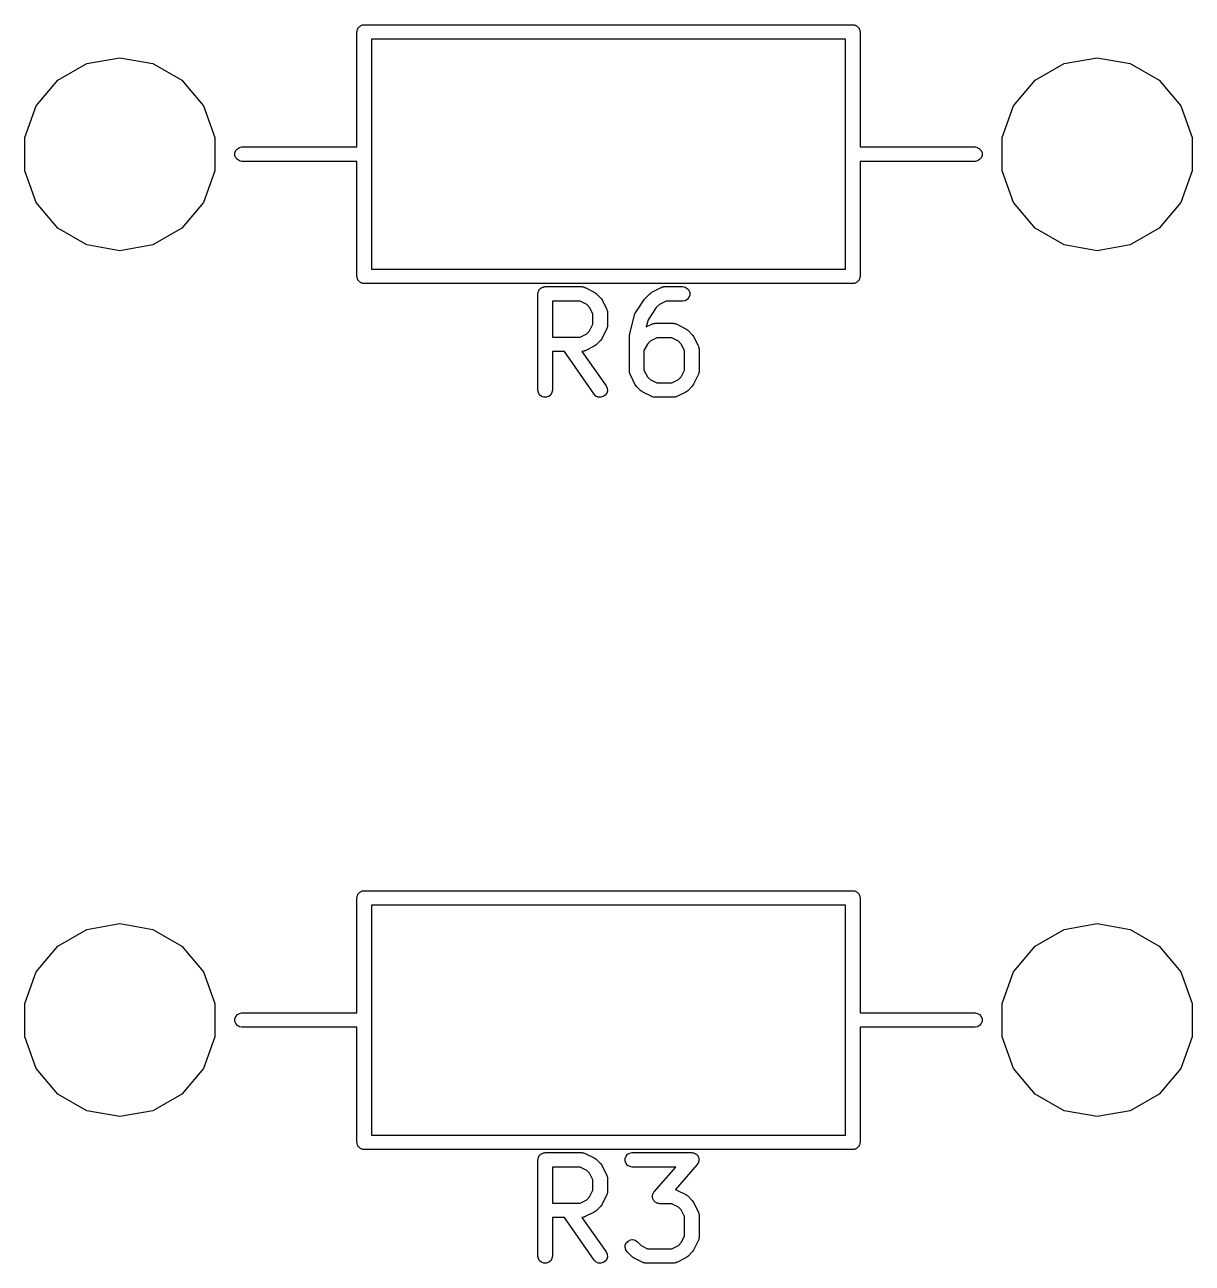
# Model space of a CAD drawing. Extents: x 149.8 to 198.9, y -148.5 to -50.
# Drawn here: x 175.85 to 187.99, y -114.53 to -101.66 of the extents above; entities that cross this region are included whole.
import ezdxf

# ---------------------------------------------------------------- set-up
doc = ezdxf.new("R2010")
doc.units = 0
doc.header["$MEASUREMENT"] = 0
doc.layers.add('BLACK', color=7, linetype='CONTINUOUS')

msp = doc.modelspace()

# ---------------------------------------------------------------- linework, layer by layer
at = {"layer": 'Black'}
for p, q in [((179.315, -101.692), (179.319, -101.687)), ((179.319, -101.687), (179.323, -101.682)), ((179.323, -101.682), (179.328, -101.678)), ((179.328, -101.678), (179.332, -101.673)), ((179.332, -101.673), (179.337, -101.669)), ((179.337, -101.669), (179.343, -101.665)), ((179.343, -101.665), (179.349, -101.663)), ((179.349, -101.663), (179.354, -101.66)), ((179.354, -101.66), (179.361, -101.658)), ((179.361, -101.658), (179.367, -101.656)), ((179.367, -101.656), (179.374, -101.656)), ((179.374, -101.656), (179.38, -101.655)), ((179.38, -101.655), (184.46, -101.655)), ((184.46, -101.655), (184.466, -101.656)), ((184.466, -101.656), (184.473, -101.656)), ((184.473, -101.656), (184.479, -101.658)), ((184.479, -101.658), (184.486, -101.66)), ((184.486, -101.66), (184.491, -101.663)), ((184.491, -101.663), (184.498, -101.665)), ((184.498, -101.665), (184.503, -101.669)), ((184.503, -101.669), (184.508, -101.673)), ((184.508, -101.673), (184.512, -101.678)), ((184.512, -101.678), (184.517, -101.682)), ((184.517, -101.682), (184.521, -101.687)), ((184.521, -101.687), (184.525, -101.692)), ((179.305, -101.73), (179.306, -101.724)), ((179.305, -102.925), (179.305, -101.73)), ((179.306, -101.717), (179.308, -101.711)), ((179.306, -101.724), (179.306, -101.717)), ((179.308, -101.711), (179.31, -101.704)), ((179.31, -101.704), (179.313, -101.699)), ((179.313, -101.699), (179.315, -101.692)), ((179.455, -101.805), (179.455, -104.195)), ((184.385, -101.805), (179.455, -101.805)), ((184.385, -104.195), (184.385, -101.805)), ((184.525, -101.692), (184.527, -101.699)), ((184.527, -101.699), (184.53, -101.704)), ((184.53, -101.704), (184.532, -101.711)), ((184.532, -101.711), (184.534, -101.717)), ((184.534, -101.717), (184.534, -101.724)), ((184.534, -101.724), (184.535, -101.73)), ((184.535, -101.73), (184.535, -102.925)), ((176.195, -102.231), (176.497, -102.057)), ((176.497, -102.057), (176.84, -101.997)), ((176.84, -101.997), (177.183, -102.057)), ((177.183, -102.057), (177.485, -102.231)), ((186.355, -102.231), (186.657, -102.057)), ((186.657, -102.057), (187, -101.997)), ((187, -101.997), (187.343, -102.057)), ((187.343, -102.057), (187.645, -102.231)), ((175.971, -102.498), (176.195, -102.231)), ((177.485, -102.231), (177.709, -102.498)), ((186.131, -102.498), (186.355, -102.231)), ((187.645, -102.231), (187.869, -102.498)), ((175.852, -102.826), (175.971, -102.498)), ((177.709, -102.498), (177.828, -102.826)), ((186.012, -102.826), (186.131, -102.498)), ((187.869, -102.498), (187.988, -102.826)), ((175.852, -103.174), (175.852, -102.826)), ((177.828, -102.826), (177.828, -103.174)), ((186.012, -103.174), (186.012, -102.826)), ((187.988, -102.826), (187.988, -103.174)), ((178.036, -102.987), (178.045, -102.962)), ((178.045, -102.962), (178.062, -102.943)), ((178.062, -102.943), (178.084, -102.93)), ((178.084, -102.93), (178.11, -102.925)), ((178.11, -102.925), (179.305, -102.925)), ((184.535, -102.925), (185.73, -102.925)), ((185.73, -102.925), (185.756, -102.93)), ((185.756, -102.93), (185.778, -102.943)), ((185.778, -102.943), (185.795, -102.962)), ((185.795, -102.962), (185.804, -102.987)), ((178.036, -103.013), (178.036, -102.987)), ((178.045, -103.037), (178.036, -103.013)), ((178.062, -103.057), (178.045, -103.037)), ((178.084, -103.07), (178.062, -103.057)), ((178.11, -103.075), (178.084, -103.07)), ((179.305, -103.075), (178.11, -103.075)), ((179.305, -104.27), (179.305, -103.075)), ((185.73, -103.075), (184.535, -103.075)), ((184.535, -103.075), (184.535, -104.27)), ((185.756, -103.07), (185.73, -103.075)), ((185.778, -103.057), (185.756, -103.07)), ((185.795, -103.037), (185.778, -103.057)), ((185.804, -103.013), (185.795, -103.037)), ((185.804, -102.987), (185.804, -103.013)), ((175.971, -103.502), (175.852, -103.174)), ((177.828, -103.174), (177.709, -103.502)), ((186.131, -103.502), (186.012, -103.174)), ((187.988, -103.174), (187.869, -103.502)), ((176.195, -103.769), (175.971, -103.502)), ((177.709, -103.502), (177.485, -103.769)), ((186.355, -103.769), (186.131, -103.502)), ((187.869, -103.502), (187.645, -103.769)), ((176.497, -103.943), (176.195, -103.769)), ((177.485, -103.769), (177.183, -103.943)), ((186.657, -103.943), (186.355, -103.769)), ((187.645, -103.769), (187.343, -103.943)), ((176.84, -104.003), (176.497, -103.943)), ((177.183, -103.943), (176.84, -104.003)), ((187, -104.003), (186.657, -103.943)), ((187.343, -103.943), (187, -104.003)), ((179.455, -104.195), (184.385, -104.195)), ((179.306, -104.276), (179.305, -104.27)), ((179.306, -104.283), (179.306, -104.276)), ((179.308, -104.289), (179.306, -104.283)), ((179.31, -104.296), (179.308, -104.289)), ((179.313, -104.301), (179.31, -104.296)), ((179.315, -104.307), (179.313, -104.301)), ((179.319, -104.313), (179.315, -104.307)), ((179.323, -104.318), (179.319, -104.313)), ((179.328, -104.322), (179.323, -104.318)), ((179.332, -104.327), (179.328, -104.322)), ((179.337, -104.331), (179.332, -104.327)), ((179.343, -104.335), (179.337, -104.331)), ((179.349, -104.337), (179.343, -104.335)), ((179.354, -104.34), (179.349, -104.337)), ((179.361, -104.342), (179.354, -104.34)), ((179.367, -104.344), (179.361, -104.342)), ((179.374, -104.344), (179.367, -104.344)), ((179.38, -104.345), (179.374, -104.344)), ((184.46, -104.345), (179.38, -104.345)), ((181.219, -104.392), (181.224, -104.387)), ((181.224, -104.387), (181.231, -104.385)), ((181.231, -104.385), (181.236, -104.382)), ((181.236, -104.382), (181.243, -104.381)), ((181.243, -104.381), (181.249, -104.379)), ((181.249, -104.379), (181.255, -104.379)), ((181.255, -104.379), (181.262, -104.377)), ((181.262, -104.377), (181.643, -104.377)), ((181.643, -104.377), (181.647, -104.378)), ((181.647, -104.378), (181.651, -104.378)), ((181.651, -104.378), (181.66, -104.38)), ((181.66, -104.38), (181.669, -104.382)), ((181.669, -104.382), (181.672, -104.384)), ((181.672, -104.384), (181.676, -104.385)), ((181.676, -104.385), (181.772, -104.433)), ((182.371, -104.433), (182.466, -104.385)), ((182.466, -104.385), (182.471, -104.384)), ((182.471, -104.384), (182.474, -104.382)), ((182.474, -104.382), (182.483, -104.38)), ((182.483, -104.38), (182.491, -104.378)), ((182.491, -104.378), (182.496, -104.378)), ((182.496, -104.378), (182.5, -104.377)), ((182.5, -104.377), (182.69, -104.377)), ((182.69, -104.377), (182.716, -104.382)), ((182.716, -104.382), (182.739, -104.395)), ((184.466, -104.344), (184.46, -104.345)), ((184.473, -104.344), (184.466, -104.344)), ((184.479, -104.342), (184.473, -104.344)), ((184.486, -104.34), (184.479, -104.342)), ((184.491, -104.337), (184.486, -104.34)), ((184.498, -104.335), (184.491, -104.337)), ((184.503, -104.331), (184.498, -104.335)), ((184.508, -104.327), (184.503, -104.331)), ((184.512, -104.322), (184.508, -104.327)), ((184.517, -104.318), (184.512, -104.322)), ((184.521, -104.313), (184.517, -104.318)), ((184.525, -104.307), (184.521, -104.313)), ((184.527, -104.301), (184.525, -104.307)), ((184.53, -104.296), (184.527, -104.301)), ((184.532, -104.289), (184.53, -104.296)), ((184.534, -104.283), (184.532, -104.289)), ((184.535, -104.27), (184.534, -104.276)), ((184.534, -104.276), (184.534, -104.283)), ((181.187, -104.452), (181.188, -104.446)), ((181.187, -105.452), (181.187, -104.452)), ((181.188, -104.439), (181.19, -104.433)), ((181.188, -104.446), (181.188, -104.439)), ((181.19, -104.433), (181.191, -104.427)), ((181.191, -104.427), (181.195, -104.421)), ((181.195, -104.421), (181.197, -104.415)), ((181.197, -104.415), (181.201, -104.41)), ((181.201, -104.41), (181.204, -104.404)), ((181.204, -104.404), (181.209, -104.4)), ((181.209, -104.4), (181.214, -104.395)), ((181.214, -104.395), (181.219, -104.392)), ((181.772, -104.433), (181.781, -104.44)), ((181.781, -104.44), (181.791, -104.447)), ((181.791, -104.447), (181.839, -104.495)), ((181.839, -104.495), (181.846, -104.504)), ((181.846, -104.504), (181.853, -104.514)), ((181.853, -104.514), (181.9, -104.609)), ((182.2, -104.649), (182.295, -104.506)), ((182.295, -104.506), (182.3, -104.501)), ((182.3, -104.501), (182.304, -104.495)), ((182.304, -104.495), (182.352, -104.447)), ((182.352, -104.447), (182.362, -104.44)), ((182.362, -104.44), (182.371, -104.433)), ((182.739, -104.51), (182.716, -104.523)), ((182.739, -104.395), (182.755, -104.415)), ((182.755, -104.49), (182.739, -104.51)), ((182.755, -104.415), (182.764, -104.439)), ((182.764, -104.465), (182.755, -104.49)), ((182.764, -104.439), (182.764, -104.465)), ((181.337, -104.527), (181.337, -104.901)), ((181.625, -104.527), (181.337, -104.527)), ((181.694, -104.562), (181.625, -104.527)), ((181.724, -104.592), (181.694, -104.562)), ((181.758, -104.661), (181.724, -104.592)), ((181.9, -104.609), (181.902, -104.613)), ((181.902, -104.613), (181.904, -104.617)), ((181.904, -104.617), (181.905, -104.626)), ((181.905, -104.626), (181.908, -104.634)), ((181.908, -104.634), (181.908, -104.639)), ((181.908, -104.639), (181.908, -104.643)), ((181.908, -104.643), (181.908, -104.786)), ((182.194, -104.661), (182.2, -104.649)), ((182.415, -104.595), (182.332, -104.721)), ((182.449, -104.562), (182.415, -104.595)), ((182.518, -104.527), (182.449, -104.562)), ((182.69, -104.527), (182.518, -104.527)), ((182.716, -104.523), (182.69, -104.527)), ((181.724, -104.837), (181.758, -104.768)), ((181.758, -104.768), (181.758, -104.661)), ((182.142, -104.863), (182.189, -104.672)), ((182.189, -104.672), (182.194, -104.661)), ((182.332, -104.721), (182.313, -104.795)), ((182.313, -104.795), (182.371, -104.766)), ((182.371, -104.766), (182.375, -104.765)), ((182.375, -104.765), (182.379, -104.763)), ((182.379, -104.763), (182.388, -104.761)), ((182.388, -104.761), (182.396, -104.759)), ((182.396, -104.759), (182.401, -104.759)), ((182.401, -104.759), (182.405, -104.758)), ((182.405, -104.758), (182.595, -104.758)), ((182.595, -104.758), (182.599, -104.759)), ((182.599, -104.759), (182.604, -104.759)), ((182.604, -104.759), (182.612, -104.761)), ((182.612, -104.761), (182.621, -104.763)), ((182.621, -104.763), (182.625, -104.765)), ((182.625, -104.765), (182.629, -104.766)), ((182.629, -104.766), (182.724, -104.814)), ((181.337, -104.901), (181.625, -104.901)), ((181.625, -104.901), (181.694, -104.867)), ((181.694, -104.867), (181.724, -104.837)), ((181.9, -104.819), (181.853, -104.914)), ((181.902, -104.815), (181.9, -104.819)), ((181.904, -104.811), (181.902, -104.815)), ((181.905, -104.803), (181.904, -104.811)), ((181.908, -104.794), (181.905, -104.803)), ((181.908, -104.786), (181.908, -104.79)), ((181.908, -104.79), (181.908, -104.794)), ((182.139, -104.881), (182.141, -104.872)), ((182.139, -105.262), (182.139, -104.881)), ((182.141, -104.872), (182.142, -104.863)), ((182.724, -104.814), (182.734, -104.821)), ((182.734, -104.821), (182.744, -104.828)), ((182.744, -104.828), (182.791, -104.876)), ((182.791, -104.876), (182.798, -104.885)), ((182.798, -104.885), (182.805, -104.895)), ((182.805, -104.895), (182.853, -104.99)), ((181.772, -104.996), (181.676, -105.043)), ((181.781, -104.988), (181.772, -104.996)), ((181.791, -104.982), (181.781, -104.988)), ((181.839, -104.934), (181.791, -104.982)), ((181.846, -104.924), (181.839, -104.934)), ((181.853, -104.914), (181.846, -104.924)), ((182.324, -104.973), (182.289, -105.042)), ((182.354, -104.943), (182.324, -104.973)), ((182.422, -104.908), (182.354, -104.943)), ((182.578, -104.908), (182.422, -104.908)), ((182.646, -104.943), (182.578, -104.908)), ((182.676, -104.973), (182.646, -104.943)), ((182.711, -105.042), (182.676, -104.973)), ((182.853, -104.99), (182.854, -104.994)), ((182.854, -104.994), (182.856, -104.998)), ((182.856, -104.998), (182.858, -105.007)), ((182.858, -105.007), (182.86, -105.015)), ((182.86, -105.015), (182.86, -105.02)), ((182.86, -105.02), (182.861, -105.024)), ((182.861, -105.024), (182.861, -105.262)), ((181.461, -105.051), (181.337, -105.051)), ((181.337, -105.051), (181.337, -105.452)), ((181.772, -105.495), (181.461, -105.051)), ((181.647, -105.05), (181.644, -105.051)), ((181.644, -105.051), (181.895, -105.409)), ((181.651, -105.051), (181.647, -105.05)), ((181.66, -105.048), (181.651, -105.051)), ((181.669, -105.047), (181.66, -105.048)), ((181.672, -105.045), (181.669, -105.047)), ((181.676, -105.043), (181.672, -105.045)), ((182.289, -105.042), (182.289, -105.244)), ((182.711, -105.244), (182.711, -105.042)), ((182.14, -105.266), (182.139, -105.262)), ((182.14, -105.27), (182.14, -105.266)), ((182.142, -105.279), (182.14, -105.27)), ((182.144, -105.288), (182.142, -105.279)), ((182.146, -105.291), (182.144, -105.288)), ((182.147, -105.295), (182.146, -105.291)), ((182.289, -105.244), (182.324, -105.313)), ((182.676, -105.313), (182.711, -105.244)), ((182.854, -105.291), (182.853, -105.295)), ((182.856, -105.288), (182.854, -105.291)), ((182.858, -105.279), (182.856, -105.288)), ((182.86, -105.27), (182.858, -105.279)), ((182.861, -105.262), (182.86, -105.266)), ((182.86, -105.266), (182.86, -105.27)), ((181.895, -105.409), (181.906, -105.433)), ((182.195, -105.391), (182.147, -105.295)), ((182.202, -105.4), (182.195, -105.391)), ((182.209, -105.41), (182.202, -105.4)), ((182.256, -105.458), (182.209, -105.41)), ((182.324, -105.313), (182.354, -105.343)), ((182.354, -105.343), (182.422, -105.377)), ((182.422, -105.377), (182.578, -105.377)), ((182.578, -105.377), (182.646, -105.343)), ((182.646, -105.343), (182.676, -105.313)), ((182.791, -105.41), (182.744, -105.458)), ((182.798, -105.4), (182.791, -105.41)), ((182.805, -105.391), (182.798, -105.4)), ((182.853, -105.295), (182.805, -105.391)), ((181.191, -105.478), (181.187, -105.452)), ((181.204, -105.501), (181.191, -105.478)), ((181.224, -105.517), (181.204, -105.501)), ((181.249, -105.526), (181.224, -105.517)), ((181.275, -105.526), (181.249, -105.526)), ((181.299, -105.517), (181.275, -105.526)), ((181.319, -105.501), (181.299, -105.517)), ((181.332, -105.478), (181.319, -105.501)), ((181.337, -105.452), (181.332, -105.478)), ((181.79, -105.514), (181.772, -105.495)), ((181.814, -105.525), (181.79, -105.514)), ((181.84, -105.527), (181.814, -105.525)), ((181.865, -105.52), (181.84, -105.527)), ((181.886, -105.505), (181.865, -105.52)), ((181.901, -105.484), (181.886, -105.505)), ((181.908, -105.459), (181.901, -105.484)), ((181.906, -105.433), (181.908, -105.459)), ((182.266, -105.465), (182.256, -105.458)), ((182.276, -105.472), (182.266, -105.465)), ((182.371, -105.519), (182.276, -105.472)), ((182.375, -105.521), (182.371, -105.519)), ((182.379, -105.523), (182.375, -105.521)), ((182.388, -105.524), (182.379, -105.523)), ((182.396, -105.527), (182.388, -105.524)), ((182.401, -105.527), (182.396, -105.527)), ((182.405, -105.527), (182.401, -105.527)), ((182.595, -105.527), (182.405, -105.527)), ((182.599, -105.527), (182.595, -105.527)), ((182.604, -105.527), (182.599, -105.527)), ((182.612, -105.524), (182.604, -105.527)), ((182.621, -105.523), (182.612, -105.524)), ((182.625, -105.521), (182.621, -105.523)), ((182.629, -105.519), (182.625, -105.521)), ((182.724, -105.472), (182.629, -105.519)), ((182.734, -105.465), (182.724, -105.472)), ((182.744, -105.458), (182.734, -105.465)), ((179.31, -110.704), (179.313, -110.699)), ((179.313, -110.699), (179.315, -110.692)), ((179.315, -110.692), (179.319, -110.687)), ((179.319, -110.687), (179.323, -110.682)), ((179.323, -110.682), (179.328, -110.678)), ((179.328, -110.678), (179.332, -110.673)), ((179.332, -110.673), (179.337, -110.669)), ((179.337, -110.669), (179.343, -110.665)), ((179.343, -110.665), (179.349, -110.663)), ((179.349, -110.663), (179.354, -110.66)), ((179.354, -110.66), (179.361, -110.658)), ((179.361, -110.658), (179.367, -110.656)), ((179.367, -110.656), (179.374, -110.656)), ((179.374, -110.656), (179.38, -110.655)), ((179.38, -110.655), (184.46, -110.655)), ((184.46, -110.655), (184.466, -110.656)), ((184.466, -110.656), (184.473, -110.656)), ((184.473, -110.656), (184.479, -110.658)), ((184.479, -110.658), (184.486, -110.66)), ((184.486, -110.66), (184.491, -110.663)), ((184.491, -110.663), (184.498, -110.665)), ((184.498, -110.665), (184.503, -110.669)), ((184.503, -110.669), (184.508, -110.673)), ((184.508, -110.673), (184.512, -110.678)), ((184.512, -110.678), (184.517, -110.682)), ((184.517, -110.682), (184.521, -110.687)), ((184.521, -110.687), (184.525, -110.692)), ((184.525, -110.692), (184.527, -110.699)), ((184.527, -110.699), (184.53, -110.704)), ((179.305, -110.73), (179.306, -110.724)), ((179.305, -111.925), (179.305, -110.73)), ((179.306, -110.717), (179.308, -110.711)), ((179.306, -110.724), (179.306, -110.717)), ((179.308, -110.711), (179.31, -110.704)), ((179.455, -110.805), (179.455, -113.195)), ((184.385, -110.805), (179.455, -110.805)), ((184.385, -113.195), (184.385, -110.805)), ((184.53, -110.704), (184.532, -110.711)), ((184.532, -110.711), (184.534, -110.717)), ((184.534, -110.717), (184.534, -110.724)), ((184.534, -110.724), (184.535, -110.73)), ((184.535, -110.73), (184.535, -111.925)), ((176.195, -111.231), (176.497, -111.057)), ((176.497, -111.057), (176.84, -110.997)), ((176.84, -110.997), (177.183, -111.057)), ((177.183, -111.057), (177.485, -111.231)), ((186.355, -111.231), (186.657, -111.057)), ((186.657, -111.057), (187, -110.997)), ((187, -110.997), (187.343, -111.057)), ((187.343, -111.057), (187.645, -111.231)), ((175.971, -111.498), (176.195, -111.231)), ((177.485, -111.231), (177.709, -111.498)), ((186.131, -111.498), (186.355, -111.231)), ((187.645, -111.231), (187.869, -111.498)), ((175.852, -111.826), (175.971, -111.498)), ((177.709, -111.498), (177.828, -111.826)), ((186.012, -111.826), (186.131, -111.498)), ((187.869, -111.498), (187.988, -111.826)), ((175.852, -112.174), (175.852, -111.826)), ((177.828, -111.826), (177.828, -112.174)), ((186.012, -112.174), (186.012, -111.826)), ((187.988, -111.826), (187.988, -112.174)), ((178.036, -111.987), (178.045, -111.962)), ((178.045, -111.962), (178.062, -111.943)), ((178.062, -111.943), (178.084, -111.93)), ((178.084, -111.93), (178.11, -111.925)), ((178.11, -111.925), (179.305, -111.925)), ((184.535, -111.925), (185.73, -111.925)), ((185.73, -111.925), (185.756, -111.93)), ((185.756, -111.93), (185.778, -111.943)), ((185.778, -111.943), (185.795, -111.962)), ((185.795, -111.962), (185.804, -111.987)), ((178.036, -112.013), (178.036, -111.987)), ((178.045, -112.037), (178.036, -112.013)), ((178.062, -112.057), (178.045, -112.037)), ((178.084, -112.07), (178.062, -112.057)), ((178.11, -112.075), (178.084, -112.07)), ((179.305, -112.075), (178.11, -112.075)), ((179.305, -113.27), (179.305, -112.075)), ((185.73, -112.075), (184.535, -112.075)), ((184.535, -112.075), (184.535, -113.27)), ((185.756, -112.07), (185.73, -112.075)), ((185.778, -112.057), (185.756, -112.07)), ((185.795, -112.037), (185.778, -112.057)), ((185.804, -112.013), (185.795, -112.037)), ((185.804, -111.987), (185.804, -112.013)), ((175.971, -112.502), (175.852, -112.174)), ((177.828, -112.174), (177.709, -112.502)), ((186.131, -112.502), (186.012, -112.174)), ((187.988, -112.174), (187.869, -112.502)), ((176.195, -112.769), (175.971, -112.502)), ((177.709, -112.502), (177.485, -112.769)), ((186.355, -112.769), (186.131, -112.502)), ((187.869, -112.502), (187.645, -112.769)), ((176.497, -112.943), (176.195, -112.769)), ((177.485, -112.769), (177.183, -112.943)), ((186.657, -112.943), (186.355, -112.769)), ((187.645, -112.769), (187.343, -112.943)), ((176.84, -113.003), (176.497, -112.943)), ((177.183, -112.943), (176.84, -113.003)), ((187, -113.003), (186.657, -112.943)), ((187.343, -112.943), (187, -113.003)), ((179.306, -113.276), (179.305, -113.27)), ((179.455, -113.195), (184.385, -113.195)), ((184.535, -113.27), (184.534, -113.276)), ((179.306, -113.283), (179.306, -113.276)), ((179.308, -113.289), (179.306, -113.283)), ((179.31, -113.296), (179.308, -113.289)), ((179.313, -113.301), (179.31, -113.296)), ((179.315, -113.307), (179.313, -113.301)), ((179.319, -113.313), (179.315, -113.307)), ((179.323, -113.318), (179.319, -113.313)), ((179.328, -113.322), (179.323, -113.318)), ((179.332, -113.327), (179.328, -113.322)), ((179.337, -113.331), (179.332, -113.327)), ((179.343, -113.335), (179.337, -113.331)), ((179.349, -113.337), (179.343, -113.335)), ((179.354, -113.34), (179.349, -113.337)), ((179.361, -113.342), (179.354, -113.34)), ((179.367, -113.344), (179.361, -113.342)), ((179.374, -113.344), (179.367, -113.344)), ((179.38, -113.345), (179.374, -113.344)), ((184.46, -113.345), (179.38, -113.345)), ((181.204, -113.404), (181.209, -113.4)), ((181.209, -113.4), (181.214, -113.395)), ((181.214, -113.395), (181.219, -113.392)), ((181.219, -113.392), (181.224, -113.387)), ((181.224, -113.387), (181.231, -113.385)), ((181.231, -113.385), (181.236, -113.382)), ((181.236, -113.382), (181.243, -113.381)), ((181.243, -113.381), (181.249, -113.379)), ((181.249, -113.379), (181.255, -113.379)), ((181.255, -113.379), (181.262, -113.377)), ((181.262, -113.377), (181.643, -113.377)), ((181.643, -113.377), (181.647, -113.378)), ((181.647, -113.378), (181.651, -113.378)), ((181.651, -113.378), (181.66, -113.38)), ((181.66, -113.38), (181.669, -113.382)), ((181.669, -113.382), (181.672, -113.384)), ((181.672, -113.384), (181.676, -113.385)), ((181.676, -113.385), (181.772, -113.433)), ((182.102, -113.415), (182.118, -113.395)), ((182.118, -113.395), (182.141, -113.382)), ((182.141, -113.382), (182.167, -113.377)), ((182.167, -113.377), (182.786, -113.377)), ((182.786, -113.377), (182.793, -113.379)), ((182.793, -113.379), (182.8, -113.379)), ((182.8, -113.379), (182.806, -113.381)), ((182.806, -113.381), (182.811, -113.382)), ((182.811, -113.382), (182.818, -113.386)), ((182.818, -113.386), (182.825, -113.388)), ((182.825, -113.388), (182.829, -113.392)), ((182.829, -113.392), (182.834, -113.395)), ((182.834, -113.395), (182.839, -113.401)), ((182.839, -113.401), (182.844, -113.405)), ((184.466, -113.344), (184.46, -113.345)), ((184.473, -113.344), (184.466, -113.344)), ((184.479, -113.342), (184.473, -113.344)), ((184.486, -113.34), (184.479, -113.342)), ((184.491, -113.337), (184.486, -113.34)), ((184.498, -113.335), (184.491, -113.337)), ((184.503, -113.331), (184.498, -113.335)), ((184.508, -113.327), (184.503, -113.331)), ((184.512, -113.322), (184.508, -113.327)), ((184.517, -113.318), (184.512, -113.322)), ((184.521, -113.313), (184.517, -113.318)), ((184.525, -113.307), (184.521, -113.313)), ((184.527, -113.301), (184.525, -113.307)), ((184.53, -113.296), (184.527, -113.301)), ((184.532, -113.289), (184.53, -113.296)), ((184.534, -113.283), (184.532, -113.289)), ((184.534, -113.276), (184.534, -113.283)), ((181.187, -113.452), (181.188, -113.446)), ((181.187, -114.452), (181.187, -113.452)), ((181.188, -113.439), (181.19, -113.433)), ((181.188, -113.446), (181.188, -113.439)), ((181.19, -113.433), (181.191, -113.427)), ((181.191, -113.427), (181.195, -113.421)), ((181.195, -113.421), (181.197, -113.415)), ((181.197, -113.415), (181.201, -113.41)), ((181.201, -113.41), (181.204, -113.404)), ((181.337, -113.527), (181.337, -113.901)), ((181.625, -113.527), (181.337, -113.527)), ((181.694, -113.562), (181.625, -113.527)), ((181.772, -113.433), (181.781, -113.44)), ((181.781, -113.44), (181.791, -113.447)), ((181.791, -113.447), (181.839, -113.495)), ((181.839, -113.495), (181.846, -113.504)), ((181.846, -113.504), (181.853, -113.514)), ((181.853, -113.514), (181.9, -113.609)), ((182.093, -113.439), (182.102, -113.415)), ((182.093, -113.465), (182.093, -113.439)), ((182.102, -113.49), (182.093, -113.465)), ((182.118, -113.51), (182.102, -113.49)), ((182.141, -113.523), (182.118, -113.51)), ((182.167, -113.527), (182.141, -113.523)), ((182.62, -113.527), (182.167, -113.527)), ((182.396, -113.784), (182.62, -113.527)), ((182.842, -113.502), (182.615, -113.762)), ((182.846, -113.495), (182.842, -113.502)), ((182.844, -113.405), (182.847, -113.41)), ((182.851, -113.49), (182.846, -113.495)), ((182.847, -113.41), (182.851, -113.415)), ((182.851, -113.415), (182.853, -113.422)), ((182.853, -113.484), (182.851, -113.49)), ((182.853, -113.422), (182.857, -113.428)), ((182.856, -113.479), (182.853, -113.484)), ((182.857, -113.472), (182.856, -113.479)), ((182.857, -113.428), (182.858, -113.434)), ((182.86, -113.465), (182.857, -113.472)), ((182.858, -113.434), (182.86, -113.439)), ((182.86, -113.439), (182.86, -113.447)), ((182.86, -113.447), (182.861, -113.454)), ((182.861, -113.454), (182.86, -113.46)), ((182.86, -113.46), (182.86, -113.465)), ((181.724, -113.592), (181.694, -113.562)), ((181.758, -113.661), (181.724, -113.592)), ((181.9, -113.609), (181.902, -113.613)), ((181.902, -113.613), (181.904, -113.617)), ((181.904, -113.617), (181.905, -113.626)), ((181.905, -113.626), (181.908, -113.634)), ((181.908, -113.634), (181.908, -113.639)), ((181.908, -113.639), (181.908, -113.643)), ((181.908, -113.643), (181.908, -113.786)), ((181.724, -113.837), (181.758, -113.768)), ((181.758, -113.768), (181.758, -113.661)), ((181.908, -113.786), (181.908, -113.79)), ((182.392, -113.79), (182.396, -113.784)), ((182.615, -113.762), (182.621, -113.763)), ((182.621, -113.763), (182.625, -113.765)), ((182.625, -113.765), (182.629, -113.766)), ((182.629, -113.766), (182.724, -113.814)), ((181.337, -113.901), (181.625, -113.901)), ((181.625, -113.901), (181.694, -113.867)), ((181.694, -113.867), (181.724, -113.837)), ((181.853, -113.914), (181.846, -113.924)), ((181.9, -113.819), (181.853, -113.914)), ((181.902, -113.815), (181.9, -113.819)), ((181.904, -113.811), (181.902, -113.815)), ((181.905, -113.803), (181.904, -113.811)), ((181.908, -113.794), (181.905, -113.803)), ((181.908, -113.79), (181.908, -113.794)), ((182.377, -113.832), (182.379, -113.826)), ((182.379, -113.839), (182.377, -113.832)), ((182.379, -113.82), (182.381, -113.813)), ((182.379, -113.826), (182.379, -113.82)), ((182.379, -113.846), (182.379, -113.839)), ((182.38, -113.852), (182.379, -113.846)), ((182.381, -113.858), (182.38, -113.852)), ((182.381, -113.813), (182.382, -113.806)), ((182.385, -113.864), (182.381, -113.858)), ((182.382, -113.806), (182.385, -113.801)), ((182.385, -113.801), (182.387, -113.796)), ((182.387, -113.871), (182.385, -113.864)), ((182.387, -113.796), (182.392, -113.79)), ((182.391, -113.875), (182.387, -113.871)), ((182.394, -113.88), (182.391, -113.875)), ((182.399, -113.885), (182.394, -113.88)), ((182.404, -113.891), (182.399, -113.885)), ((182.409, -113.894), (182.404, -113.891)), ((182.414, -113.897), (182.409, -113.894)), ((182.42, -113.9), (182.414, -113.897)), ((182.427, -113.904), (182.42, -113.9)), ((182.432, -113.905), (182.427, -113.904)), ((182.438, -113.907), (182.432, -113.905)), ((182.445, -113.907), (182.438, -113.907)), ((182.452, -113.908), (182.445, -113.907)), ((182.578, -113.908), (182.452, -113.908)), ((182.646, -113.943), (182.578, -113.908)), ((182.724, -113.814), (182.734, -113.821)), ((182.734, -113.821), (182.744, -113.828)), ((182.744, -113.828), (182.791, -113.876)), ((182.791, -113.876), (182.798, -113.885)), ((182.798, -113.885), (182.805, -113.895)), ((182.805, -113.895), (182.853, -113.99)), ((181.672, -114.045), (181.669, -114.047)), ((181.676, -114.043), (181.672, -114.045)), ((181.772, -113.996), (181.676, -114.043)), ((181.781, -113.988), (181.772, -113.996)), ((181.791, -113.982), (181.781, -113.988)), ((181.839, -113.934), (181.791, -113.982)), ((181.846, -113.924), (181.839, -113.934)), ((182.676, -113.973), (182.646, -113.943)), ((182.711, -114.042), (182.676, -113.973)), ((182.711, -114.244), (182.711, -114.042)), ((182.853, -113.99), (182.854, -113.994)), ((182.854, -113.994), (182.856, -113.998)), ((182.856, -113.998), (182.858, -114.007)), ((182.858, -114.007), (182.86, -114.015)), ((182.86, -114.015), (182.86, -114.02)), ((182.86, -114.02), (182.861, -114.024)), ((182.861, -114.024), (182.861, -114.262)), ((181.461, -114.051), (181.337, -114.051)), ((181.337, -114.051), (181.337, -114.452)), ((181.772, -114.495), (181.461, -114.051)), ((181.647, -114.05), (181.644, -114.051)), ((181.644, -114.051), (181.895, -114.409)), ((181.651, -114.051), (181.647, -114.05)), ((181.66, -114.048), (181.651, -114.051)), ((181.669, -114.047), (181.66, -114.048)), ((182.105, -114.314), (182.124, -114.296)), ((182.124, -114.296), (182.147, -114.285)), ((182.147, -114.285), (182.173, -114.282)), ((182.173, -114.282), (182.198, -114.289)), ((182.198, -114.289), (182.22, -114.304)), ((182.676, -114.313), (182.711, -114.244)), ((182.853, -114.295), (182.805, -114.391)), ((182.854, -114.291), (182.853, -114.295)), ((182.856, -114.288), (182.854, -114.291)), ((182.858, -114.279), (182.856, -114.288)), ((182.86, -114.27), (182.858, -114.279)), ((182.861, -114.262), (182.86, -114.266)), ((182.86, -114.266), (182.86, -114.27)), ((181.895, -114.409), (181.906, -114.433)), ((182.092, -114.364), (182.094, -114.338)), ((182.099, -114.389), (182.092, -114.364)), ((182.094, -114.338), (182.105, -114.314)), ((182.114, -114.41), (182.099, -114.389)), ((182.161, -114.458), (182.114, -114.41)), ((182.22, -114.304), (182.259, -114.343)), ((182.259, -114.343), (182.327, -114.377)), ((182.327, -114.377), (182.578, -114.377)), ((182.578, -114.377), (182.646, -114.343)), ((182.646, -114.343), (182.676, -114.313)), ((182.791, -114.41), (182.744, -114.458)), ((182.798, -114.4), (182.791, -114.41)), ((182.805, -114.391), (182.798, -114.4)), ((181.191, -114.478), (181.187, -114.452)), ((181.204, -114.501), (181.191, -114.478)), ((181.224, -114.517), (181.204, -114.501)), ((181.249, -114.526), (181.224, -114.517)), ((181.275, -114.526), (181.249, -114.526)), ((181.299, -114.517), (181.275, -114.526)), ((181.319, -114.501), (181.299, -114.517)), ((181.332, -114.478), (181.319, -114.501)), ((181.337, -114.452), (181.332, -114.478)), ((181.79, -114.514), (181.772, -114.495)), ((181.814, -114.525), (181.79, -114.514)), ((181.84, -114.527), (181.814, -114.525)), ((181.865, -114.52), (181.84, -114.527)), ((181.886, -114.505), (181.865, -114.52)), ((181.901, -114.484), (181.886, -114.505)), ((181.908, -114.459), (181.901, -114.484)), ((181.906, -114.433), (181.908, -114.459)), ((182.171, -114.465), (182.161, -114.458)), ((182.181, -114.472), (182.171, -114.465)), ((182.276, -114.519), (182.181, -114.472)), ((182.28, -114.521), (182.276, -114.519)), ((182.284, -114.523), (182.28, -114.521)), ((182.293, -114.524), (182.284, -114.523)), ((182.301, -114.527), (182.293, -114.524)), ((182.305, -114.527), (182.301, -114.527)), ((182.31, -114.527), (182.305, -114.527)), ((182.595, -114.527), (182.31, -114.527)), ((182.599, -114.527), (182.595, -114.527)), ((182.604, -114.527), (182.599, -114.527)), ((182.612, -114.524), (182.604, -114.527)), ((182.621, -114.523), (182.612, -114.524)), ((182.625, -114.521), (182.621, -114.523)), ((182.629, -114.519), (182.625, -114.521)), ((182.724, -114.472), (182.629, -114.519)), ((182.734, -114.465), (182.724, -114.472)), ((182.744, -114.458), (182.734, -114.465))]:
    msp.add_line(p, q, dxfattribs=at)

doc.saveas('drawing.dxf')
